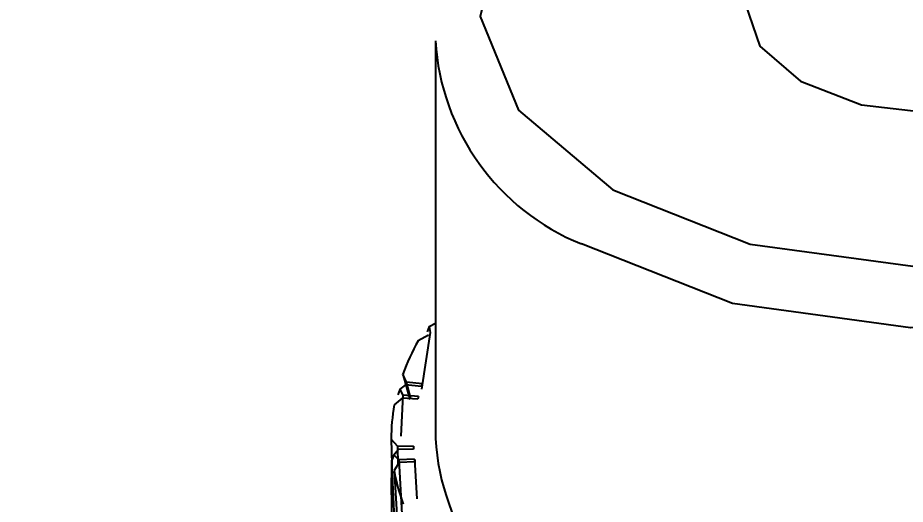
# Model space of a CAD drawing. Extents: x -1.7 to 6.3, y -6.8 to 0.
# Drawn here: x 3.0518 to 3.2522, y -0.3059 to -0.196 of the extents above; entities that cross this region are included whole.
import ezdxf
from ezdxf import colors
from ezdxf.entities.mleader import LeaderData, LeaderLine
from ezdxf.math import Vec2, Vec3

# ---------------------------------------------------------------- set-up
doc = ezdxf.new("R2010")
doc.units = 0
doc.header["$LTSCALE"] = 0.5
doc.header["$MEASUREMENT"] = 0
doc.layers.add('FAB DWG', color=221, linetype='CONTINUOUS')
doc.layers.add('Mounting', color=4, linetype='CONTINUOUS')
doc.styles.get("Standard").update_dxf_attribs({"font": 'arial.ttf'})

msp = doc.modelspace()

# ---------------------------------------------------------------- linework, layer by layer
at = {"layer": 'Mounting', "linetype": 'Continuous', "lineweight": 25, "transparency": 16777216}
for p, q in [((3.1461468768983, -0.2011486366057653), (3.1461468768983, -0.2909792076735442)), ((3.144698955171748, -0.2657345814050984), (3.144283274410654, -0.2668770045142139)), ((3.144698955171748, -0.2657345814050984), (3.1461468768983, -0.2649865661265665)), ((3.144698955171748, -0.2657345814050984), (3.144942347321717, -0.2670344928641981)), ((3.144556340141705, -0.2676541141875504), (3.142237601360307, -0.2689633265201792)), ((3.144942346693739, -0.2670344964801075), (3.14298546503143, -0.2798206073830016)), ((3.139634272354797, -0.2782559289340014), (3.138760399776871, -0.2764529933128301)), ((3.138760400400756, -0.2764529948789232), (3.140320947050341, -0.2821870994696383)), ((3.140585288361962, -0.282001567634012), (3.139634272696398, -0.2782559304118593)), ((3.143112259611101, -0.2786277314535539), (3.139634278387589, -0.2782559104064575)), ((3.138094825041236, -0.2799594445022393), (3.137655054919634, -0.2811537596073634)), ((3.138094825041236, -0.2799594445022393), (3.139431765988292, -0.2789039278195418)), ((3.138094825041236, -0.2799594445022393), (3.138801182384498, -0.2812017437735364)), ((3.142915666883596, -0.279256807349384), (3.139431767997209, -0.2789039236507733)), ((3.138646823747379, -0.2818541439055764), (3.136850387681065, -0.2834129844063256)), ((3.138801182128077, -0.2812017474430917), (3.138344236621421, -0.2905008189491696)), ((3.14215365785212, -0.2821208295964084), (3.138646816300607, -0.2818541623296369)), ((3.142303508962911, -0.2814874810111689), (3.138801182063048, -0.2812017480965494)), ((3.137651529366551, -0.2928149082307669), (3.136147260637827, -0.2911562316216418)), ((3.136147260891349, -0.291156233134501), (3.136314755629712, -0.2967855140367845)), ((3.136759394186683, -0.2946659267091292), (3.13768688438752, -0.293473046584424)), ((3.141187452980986, -0.2927612440844314), (3.137651528593111, -0.2928148893841893)), ((3.137712999248038, -0.296844372175542), (3.137651529414228, -0.2928149096850063)), ((3.14122177556618, -0.2934001633526293), (3.13768688485078, -0.2934730422657026)), ((3.136181770055074, -0.3037349272428855), (3.136314758223492, -0.2959138987649084)), ((3.137158268713975, -0.3144887293890122), (3.136314757890204, -0.2959138860724977)), ((3.136759391354786, -0.2946659356862114), (3.136314758632281, -0.2959138880856074)), ((3.136759392936824, -0.294665925457565), (3.137897850210663, -0.2957963175896623)), ((3.137981882786718, -0.2964529864401584), (3.136786264441199, -0.2981933234190706)), ((3.137897849507311, -0.2957963204502363), (3.139011991160217, -0.3160249928538121)), ((3.14142657615244, -0.2956555474748086), (3.137897850623887, -0.2957963210399015)), ((3.141508158138251, -0.2962930372927417), (3.137981884852962, -0.2964530016122069)), ((3.14142657615244, -0.2956555474748086), (3.141908349354665, -0.3045906380391443)), ((3.136786265466142, -0.2981933261347933), (3.137655070185318, -0.3115457041710243)), ((3.136181768993083, -0.3037350158588339), (3.136314760461843, -0.3223307689677313))]:
    msp.add_line(p, q, dxfattribs=at)
at = {"layer": 'Mounting', "linetype": 'Continuous', "lineweight": 25, "transparency": 16777216, "flags": 128}
for points in [[(3.186168431826687, -0.2348128070086091), (3.217244973898929, -0.2470990313641721), (3.253913072387107, -0.25207648061577), (3.291220497405448, -0.2490729226609716), (3.32412867447762, -0.2384940046448634), (3.348193171939556, -0.2217684680653349), (3.360163946063011, -0.201155189316836), (3.358424277470263, -0.1794381059164891), (3.343209118044626, -0.1595502303160146), (3.316573359376619, -0.1441775303177764), (3.282114308268191, -0.1353961742396166), (3.24448585051573, -0.1343921328790572), (3.208769917845203, -0.1413010075854402), (3.179790144872555, -0.1551897165462464), (3.161460410520235, -0.1741825126563583), (3.156256246981059, -0.195714313558355), (3.164880505378278, -0.2168771302286245), (3.186168431826687, -0.2348128070086091)], [(3.228594838697873, -0.2103266103523396), (3.24238283102278, -0.2156437577595653), (3.258646876898311, -0.2175108916307238), (3.274910922773813, -0.2156437577595653), (3.288698915098735, -0.2103266103523396), (3.297911757030036, -0.202368936901749), (3.301146876898301, -0.1929822210541516), (3.297911757030036, -0.1835955052065401), (3.28869891509872, -0.1756378317559495), (3.274910922773813, -0.1703206843487237), (3.258646876898311, -0.1684535504775653), (3.24238283102278, -0.1703206843487379), (3.228594838697873, -0.1756378317559495), (3.219381996766572, -0.1835955052065543), (3.216146876898307, -0.1929822210541516), (3.219381996766572, -0.202368936901749), (3.228594838697873, -0.2103266103523396)], [(3.371146876898294, -0.2011486366057653), (3.370068050371756, -0.2101189676257889), (3.356929395846024, -0.2327432979595017), (3.330517142534148, -0.2511005942053259), (3.294398411601264, -0.2627116017839768), (3.253451237800661, -0.2660081897831503), (3.213205763850212, -0.2605451357265167), (3.179097364014808, -0.2470602553362653)]]:
    msp.add_lwpolyline(points, dxfattribs=at)
at = {"layer": 'Mounting', "linetype": 'Continuous', "lineweight": 25, "transparency": 16777216}
for centre, radius, start, end in [((3.19897371324781, -0.1980151308248139), 0.05291968912584457, 183.3946105490928, 247.9389327662062), ((3.185088955508249, -0.2934097833180118), 0.04933424549942409, 150.2954845502598, 159.8967867270551), ((3.18396018641792, -0.2917383878790361), 0.04290037804404302, 162.205312970082, 163.0855574003846), ((3.182428003868566, -0.2913153912158464), 0.04131056657109967, 166.2371897430809, 167.1398756492289), ((3.177358182229696, -0.2909948498168546), 0.04121123731786975, 169.3985818455466, 180.2243688983171), ((3.198973713247852, -0.2878457018925644), 0.05291968912589858, 183.3946105491278, 247.9389327661719), ((3.180399083147876, -0.2909751865365706), 0.03925228581762625, 182.6079730827502, 183.541945858939), ((3.180923100501317, -0.2909249927901243), 0.03977880821827793, 186.8298621353489, 187.7555750391165), ((3.180001966290519, -0.2904513352886937), 0.04390370349322521, 190.156659477881, 200.534831118098)]:
    msp.add_arc(centre, radius, start, end, dxfattribs=at)

# ---------------------------------------------------------------- leaders
at = {"layer": 'FAB DWG', "transparency": 16777216}
ml = msp.add_multileader_mtext('Standard', dxfattribs=at)
ml.set_content('HW00111', color=256)
ml.set_leader_properties()
ml.build(insert=Vec2(0, 0))
ml.multileader.update_dxf_attribs({"dogleg_length": 0.233886093132242, "arrow_head_size": 0.1875})
ctx = ml.context
ctx.base_point, ctx.char_height, ctx.arrow_head_size, ctx.landing_gap_size, ctx.plane_origin = Vec3(0.9229335378058994, -0.2694507033748952), 0.1875, 0.1875, 0.09, Vec3(2.928502443498374, -0.894772990582922)
ctx.text_align_type = 2
notes = []
notes.append((ctx, [(1, (1, 1, 0), (2.432530749628455, -0.2694507033748952), (-1, 0), 0.233886093132242, [(0, [(3.282957043702154, -1.012119312219923)], 0, [])])]))
ctx.mtext.insert, ctx.mtext.width, ctx.mtext.defined_height, ctx.mtext.alignment, ctx.mtext.flow_direction = Vec3(2.108644656496213, -0.1741019653121394), 2.307685317055577, 0.4260202606398785, 3, 5
for ctx, leaders in notes:
    for number, flags, end, landing, length, lines in leaders:
        leader = LeaderData()
        leader.index, (leader.has_last_leader_line, leader.has_dogleg_vector, leader.attachment_direction) = number, flags
        leader.last_leader_point, leader.dogleg_vector, leader.dogleg_length = Vec3(end), Vec3(landing), length
        for number, points, colour, breaks in lines:
            line = LeaderLine()
            line.index, line.vertices, line.color, line.breaks = number, Vec3.list(points), colors.encode_raw_color(colour), breaks
            leader.lines.append(line)
        ctx.leaders.append(leader)

doc.saveas('drawing.dxf')
